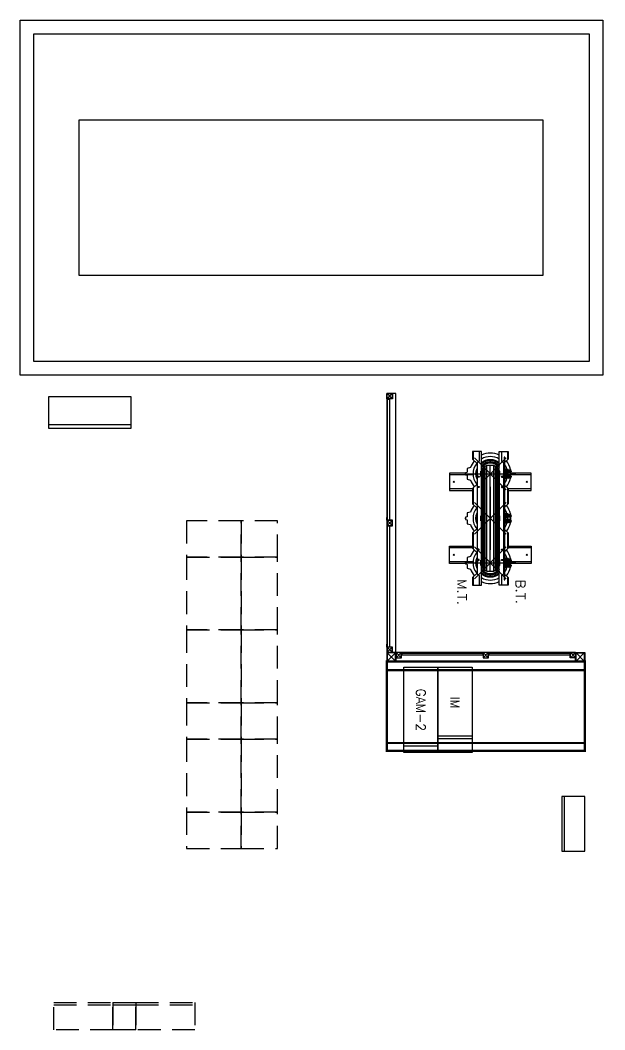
# Model space of a CAD drawing. Header units: millimetres. Extents: x 64 to 660, y 33 to 427.
# Drawn here: x 444.42 to 450.84, y 222 to 233.09 of the extents above; entities that cross this region are included whole.
import ezdxf
from ezdxf.enums import TextEntityAlignment as Align

# ---------------------------------------------------------------- set-up
doc = ezdxf.new("R2010")
doc.units = ezdxf.units.MM
for name, pattern in [('CENTERX2', [4, 2.5, -0.5, 0.5, -0.5]), ('DASHDOT', [1, 0.5, -0.25, 0, -0.25]), ('DASHEDX2', [1.5, 1, -0.5]), ('HIDDEN', [0.375, 0.25, -0.125])]:
    doc.linetypes.add(name, pattern=pattern)
for name, color, linetype in [('0-IE-MURETE CELDAS', 250, 'Continuous'), ('0-IE-TRAFO', 251, 'Continuous'), ('A-CARP', 7, 'Continuous'), ('A-CARP-01', 252, 'Continuous'), ('A-PROY-01', 251, 'HIDDEN')]:
    doc.layers.add(name, color=color, linetype=linetype)
doc.styles.add('ROMANS', font='ROMANS.shx')

# ---------------------------------------------------------------- blocks, each defined once
blk = doc.blocks.new('R-Trafo.Al.500kVA')
for p, q in [((0.017728, 0.898448), (0.017728, 0.643562)), ((0.174796, 0.898448), (0.174796, 0.643562)), ((0.819914, 0.898448), (0.819914, 0.643562)), ((0.976982, 0.898448), (0.976982, 0.643562)), ((0.017728, 0.254887), (0.017728, 0)), ((0.174796, 0.254887), (0.174796, 0)), ((0.819914, 0.254887), (0.819914, 0)), ((0.976982, 0.254887), (0.976982, 0))]:
    blk.add_line(p, q)
at = {"linetype": 'CENTERX2', "ltscale": 5}
for p, q in [((-0.020055, 0.59728), (-0.020055, 0.687133)), ((0.008022, 0.168459), (0.008022, 0.729989)), ((0.036098, 0.59728), (0.036098, 0.687133)), ((0.469279, 0.59728), (0.469279, 0.687133)), ((0.525432, 0.59728), (0.525432, 0.687133)), ((0.958612, 0.59728), (0.958612, 0.687133)), ((0.986689, 0.168459), (0.986689, 0.729989)), ((1.014765, 0.59728), (1.014765, 0.687133)), ((0.182846, 0.624048), (-0.166802, 0.2744)), ((-0.166802, 0.624048), (0.106097, 0.351149)), ((0.672179, 0.624048), (0.322531, 0.2744)), ((0.322531, 0.624048), (0.672179, 0.2744)), ((1.161512, 0.624048), (0.811865, 0.2744)), ((0.811865, 0.624048), (1.161512, 0.2744)), ((0.151776, 0.449224), (0.842934, 0.449224))]:
    blk.add_line(p, q, dxfattribs=at)
at = {"ltscale": 0.25}
for p, q in [((-0.236645, 0.637144), (-0.145998, 0.637144)), ((0.162042, 0.637144), (0.343336, 0.637144)), ((0.651375, 0.637144), (0.832669, 0.637144)), ((1.140708, 0.637144), (1.231355, 0.637144)), ((1.082951, 0.449224), (-0.08824, 0.449224)), ((1.074929, 0.504816), (-0.080219, 0.504816)), ((1.074929, 0.489333), (-0.080219, 0.489333)), ((-0.072197, 0.515886), (1.066907, 0.515886)), ((1.058885, 0.524469), (-0.064175, 0.524469)), ((-0.052142, 0.534416), (1.03482, 0.534416)), ((1.03482, 0.541716), (-0.040109, 0.541716)), ((1.074929, 0.409115), (-0.080219, 0.409115)), ((1.074929, 0.393633), (-0.080219, 0.393633)), ((-0.072197, 0.382562), (1.066907, 0.382562)), ((1.058885, 0.373979), (-0.064175, 0.373979)), ((-0.052142, 0.364032), (1.046852, 0.364032)), ((1.03482, 0.356732), (-0.040109, 0.356732)), ((-0.236645, 0.261304), (-0.145998, 0.261304)), ((0.162042, 0.261304), (0.343336, 0.261304)), ((0.651375, 0.261304), (0.832669, 0.261304)), ((1.140708, 0.261304), (1.231355, 0.261304))]:
    blk.add_line(p, q, dxfattribs=at)
for points in [[(0.192525, 0.643562), (0.192525, 0.898448), (0, 0.898448), (0, 0.666023)], [(0.802186, 0.643562), (0.802186, 0.898448), (0.99471, 0.898448), (0.99471, 0.666023)], [(1.113434, 0.60987), (1.147126, 0.643562), (1.231355, 0.643562), (1.231355, 0.547299), (-0.236645, 0.547299), (-0.236645, 0.643562), (-0.152415, 0.643562), (-0.118723, 0.60987)], [(0.134767, 0.60987), (0.168459, 0.643562), (0.336918, 0.643562), (0.37061, 0.60987)], [(0.624101, 0.60987), (0.657792, 0.643562), (0.826251, 0.643562), (0.859943, 0.60987)], [(0, 0.175233), (0, 0), (0.192525, 0), (0.192525, 0.254887)], [(0.99471, 0.175233), (0.99471, 0), (0.802186, 0), (0.802186, 0.254887)]]:
    blk.add_lwpolyline(points)
for points in [[(-0.040109, 0.671082, 0.117023), (-0.134657, 0.625803)], [(0.039536, 0.674045, 0.069746), (-0.023492, 0.674045)], [(0.039536, 0.674045, 0.069746), (-0.023492, 0.674045)], [(0.150701, 0.625803, 0.117023), (0.056153, 0.671082, 0.117023)], [(0.449224, 0.671082, 0.117023), (0.354676, 0.625803)], [(0.528869, 0.674045, 0.069746), (0.465841, 0.674045)], [(0.640034, 0.625803, 0.117023), (0.545486, 0.671082, 0.117023)], [(0.938557, 0.671082, 0.117023), (0.84401, 0.625803)], [(1.018203, 0.674045, 0.069746), (0.955174, 0.674045)], [(1.018203, 0.674045, 0.069746), (0.955174, 0.674045)], [(1.129367, 0.625803, 0.117023), (1.03482, 0.671082, 0.117023)], [(-0.236645, 0.559332, -0.414214), (-0.224612, 0.571365), (-0.140383, 0.571365, 0.414214), (-0.116317, 0.59543), (1.111027, 0.59543, 0.414214), (1.135093, 0.571365), (1.219322, 0.571365, -0.414214), (1.231355, 0.559332)], [(-0.196719, 0.547299, 0.227153), (-0.196719, 0.351149)], [(-0.115893, 0.351149, -0.347852), (-0.115893, 0.547299, -0.347852)], [(-0.114683, 0.351149, -0.350533), (-0.114683, 0.547299, -0.350533)], [(-0.112881, 0.351149, -0.354597), (-0.112881, 0.547299, -0.354597)], [(-0.111068, 0.351149, -0.358769), (-0.111068, 0.547299, -0.358769)], [(-0.109244, 0.351149, -0.363057), (-0.109244, 0.547299, -0.363057)], [(-0.107407, 0.351149, -0.367464), (-0.107407, 0.547299, -0.367464)], [(-0.105559, 0.351149, -0.371997), (-0.105559, 0.547299, -0.371997)], [(-0.103698, 0.351149, -0.376661), (-0.103698, 0.547299, -0.376661)], [(-0.079971, 0.547299), (-0.080736, 0.546602, 0.44395), (-0.079965, 0.351149)], [(-0.077887, 0.547299), (-0.07979, 0.545565, 0.447572), (-0.077849, 0.351149)], [(-0.075803, 0.547299), (-0.078844, 0.544527, 0.451336), (-0.075702, 0.351149)], [(-0.073719, 0.547299), (-0.077899, 0.54349, 0.455251), (-0.073523, 0.351149)], [(-0.071635, 0.547299), (-0.076953, 0.542452, 0.45933), (-0.07131, 0.351149)], [(-0.069551, 0.547299), (-0.076007, 0.541415, 0.463586), (-0.069058, 0.351149)], [(-0.067467, 0.547299), (-0.075062, 0.540377, 0.468034), (-0.066765, 0.351149)], [(-0.064426, 0.351149, -0.504553), (-0.064426, 0.547299, -0.504553)], [(-0.061692, 0.351149, -0.516072), (-0.061692, 0.547299, -0.516072)], [(0.077736, 0.547299, -0.001033), (0.07814, 0.54701)], [(0.08047, 0.547299, -0.000994), (0.080859, 0.54701)], [(0.131937, 0.547299, -0.000582), (0.132165, 0.54701)], [(0.2129, 0.54701, 0.000353), (0.212762, 0.547299, 0.000353)], [(0.292615, 0.547299, 0.000353), (0.292477, 0.54701)], [(0.373212, 0.54701, -0.000582), (0.37344, 0.547299, -0.000582)], [(0.37442, 0.54701, -0.000588), (0.37465, 0.547299, -0.000588)], [(0.376219, 0.54701, -0.000597), (0.376452, 0.547299, -0.000597)], [(0.378028, 0.54701, -0.000606), (0.378266, 0.547299, -0.000606)], [(0.379849, 0.54701, -0.000615), (0.38009, 0.547299, -0.000615)], [(0.381681, 0.54701, -0.000625), (0.381926, 0.547299, -0.000625)], [(0.383526, 0.54701, -0.000635), (0.383774, 0.547299, -0.000635)], [(0.385383, 0.54701, -0.000646), (0.385636, 0.547299, -0.000646)], [(0.427237, 0.54701, -0.001033), (0.427641, 0.547299, -0.001033)], [(0.567069, 0.547299, -0.001033), (0.567474, 0.54701)], [(0.569803, 0.547299, -0.000994), (0.570193, 0.54701)], [(0.583554, 0.54701, 0.000839), (0.583226, 0.547299, 0.000839)], [(0.585663, 0.54701, 0.000819), (0.585342, 0.547299, 0.000819)], [(0.609075, 0.547299, -0.000646), (0.609328, 0.54701)], [(0.610936, 0.547299, -0.000635), (0.611185, 0.54701)], [(0.612784, 0.547299, -0.000625), (0.613029, 0.54701)], [(0.614621, 0.547299, -0.000615), (0.614861, 0.54701)], [(0.616445, 0.547299, -0.000606), (0.616682, 0.54701)], [(0.618258, 0.547299, -0.000597), (0.618492, 0.54701)], [(0.62006, 0.547299, -0.000588), (0.620291, 0.54701)], [(0.62127, 0.547299, -0.000582), (0.621498, 0.54701)], [(0.702234, 0.54701, 0.000353), (0.702096, 0.547299, 0.000353)], [(0.781948, 0.547299, 0.000353), (0.78181, 0.54701)], [(0.862546, 0.54701, -0.000582), (0.862774, 0.547299, -0.000582)], [(0.863753, 0.54701, -0.000588), (0.863983, 0.547299, -0.000588)], [(0.865552, 0.54701, -0.000597), (0.865786, 0.547299, -0.000597)], [(0.867362, 0.54701, -0.000606), (0.867599, 0.547299, -0.000606)], [(0.869182, 0.54701, -0.000615), (0.869423, 0.547299, -0.000615)], [(0.871014, 0.54701, -0.000625), (0.871259, 0.547299, -0.000625)], [(0.872859, 0.54701, -0.000635), (0.873108, 0.547299, -0.000635)], [(0.874716, 0.54701, -0.000646), (0.874969, 0.547299, -0.000646)], [(0.913851, 0.54701, -0.000994), (0.91424, 0.547299, -0.000994)], [(0.91657, 0.54701, -0.001033), (0.916975, 0.547299, -0.001033)], [(1.056403, 0.547299, -0.516072), (1.056403, 0.351149)], [(1.059137, 0.547299, -0.504553), (1.059137, 0.351149)], [(1.061475, 0.351149, 0.476369), (1.067256, 0.542608), (1.062121, 0.547299)], [(1.063768, 0.351149, 0.471844), (1.068188, 0.543658), (1.064202, 0.547299)], [(1.06602, 0.351149, 0.467513), (1.069121, 0.544708), (1.066284, 0.547299)], [(1.068234, 0.351149, 0.463362), (1.070053, 0.545758), (1.068365, 0.547299)], [(1.070412, 0.351149, 0.459376), (1.070985, 0.546807), (1.070447, 0.547299)], [(1.072559, 0.351149, 0.453578), (1.072559, 0.547299, 0.453578)], [(1.074675, 0.351149, 0.446312), (1.074675, 0.547299, 0.446312)], [(1.098408, 0.547299, -0.376661), (1.098408, 0.351149)], [(1.100269, 0.547299, -0.371997), (1.100269, 0.351149)], [(1.102118, 0.547299, -0.367464), (1.102118, 0.351149)], [(1.103954, 0.547299, -0.363057), (1.103954, 0.351149)], [(1.105778, 0.547299, -0.358769), (1.105778, 0.351149)], [(1.107591, 0.547299, -0.354597), (1.107591, 0.351149)], [(1.109394, 0.547299, -0.350533), (1.109394, 0.351149)], [(1.110603, 0.547299, -0.347852), (1.110603, 0.351149)], [(1.191429, 0.351149, 0.227153), (1.191429, 0.547299)], [(-0.236645, 0.339116, 0.414214), (-0.224612, 0.327083), (-0.140383, 0.327083, -0.414214), (-0.116317, 0.303018), (1.111027, 0.303018, -0.414214), (1.135093, 0.327083), (1.219322, 0.327083, 0.414214), (1.231355, 0.339116)], [(0.07814, 0.351438, -0.001033), (0.077736, 0.351149, -0.001033)], [(0.080859, 0.351438, -0.000994), (0.08047, 0.351149, -0.000994)], [(0.082808, 0.351149, 0.000963), (0.083186, 0.351438)], [(0.123696, 0.351438, -0.000625), (0.123451, 0.351149, -0.000625)], [(0.125528, 0.351438, -0.000615), (0.125287, 0.351149, -0.000615)], [(0.127349, 0.351438, -0.000606), (0.127112, 0.351149, -0.000606)], [(0.129158, 0.351438, -0.000597), (0.128925, 0.351149, -0.000597)], [(0.130957, 0.351438, -0.000588), (0.130727, 0.351149, -0.000588)], [(0.132165, 0.351438, -0.000582), (0.131937, 0.351149, -0.000582)], [(0.212762, 0.351149, 0.000353), (0.2129, 0.351438)], [(0.292477, 0.351438, 0.000353), (0.292615, 0.351149, 0.000353)], [(0.609328, 0.351438, -0.000646), (0.609075, 0.351149, -0.000646)], [(0.611185, 0.351438, -0.000635), (0.610936, 0.351149, -0.000635)], [(0.613029, 0.351438, -0.000625), (0.612784, 0.351149, -0.000625)], [(0.614861, 0.351438, -0.000615), (0.614621, 0.351149, -0.000615)], [(0.616682, 0.351438, -0.000606), (0.616445, 0.351149, -0.000606)], [(0.618492, 0.351438, -0.000597), (0.618258, 0.351149, -0.000597)], [(0.620291, 0.351438, -0.000588), (0.62006, 0.351149, -0.000588)], [(0.621498, 0.351438, -0.000582), (0.62127, 0.351149, -0.000582)], [(0.702096, 0.351149, 0.000353), (0.702234, 0.351438)], [(0.78181, 0.351438, 0.000353), (0.781948, 0.351149, 0.000353)], [(0.862774, 0.351149, -0.000582), (0.862546, 0.351438)], [(0.863983, 0.351149, -0.000588), (0.863753, 0.351438)], [(0.865786, 0.351149, -0.000597), (0.865552, 0.351438)], [(0.867599, 0.351149, -0.000606), (0.867362, 0.351438)], [(0.869423, 0.351149, -0.000615), (0.869182, 0.351438)], [(0.871259, 0.351149, -0.000625), (0.871014, 0.351438)], [(0.873108, 0.351149, -0.000635), (0.872859, 0.351438)], [(0.874969, 0.351149, -0.000646), (0.874716, 0.351438)], [(0.898381, 0.351438, 0.000819), (0.898702, 0.351149, 0.000819)], [(0.900489, 0.351438, 0.000839), (0.900818, 0.351149, 0.000839)], [(0.902627, 0.351438, 0.000861), (0.902965, 0.351149, 0.000861)], [(0.904797, 0.351438, 0.000883), (0.905143, 0.351149, 0.000883)], [(0.907001, 0.351438, 0.000908), (0.907357, 0.351149, 0.000908)], [(0.909243, 0.351438, 0.000934), (0.909609, 0.351149, 0.000934)], [(0.911525, 0.351438, 0.000963), (0.911902, 0.351149, 0.000963)], [(0.91424, 0.351149, -0.000994), (0.913851, 0.351438)], [(0.916975, 0.351149, -0.001033), (0.91657, 0.351438)], [(-0.134657, 0.272645, 0.09329), (-0.060698, 0.232856), (-0.050933, 0.196415, 0.339454), (-0.047059, 0.193442), (-0.009426, 0.193442, -0.339454), (-0.007489, 0.191956), (-0.003406, 0.176719, 0.339454), (-0.001469, 0.175233), (0.017513, 0.175233, 0.339454), (0.01945, 0.176719), (0.023533, 0.191956, -0.339454), (0.02547, 0.193442), (0.063103, 0.193442, 0.339454), (0.066977, 0.196415), (0.076741, 0.232856, 0.09329), (0.150701, 0.272645, 0.09329)], [(0.068, 0.303018, -0.197142), (-0.051956, 0.303018)], [(0.065459, 0.303018, -0.189379), (-0.049415, 0.303018)], [(0.0615, 0.303018, -0.177147), (-0.045456, 0.303018)], [(0.057264, 0.303018, -0.163877), (-0.04122, 0.303018)], [(0.052672, 0.303018, -0.149291), (-0.036628, 0.303018)], [(0.047599, 0.303018, -0.132955), (-0.031556, 0.303018)], [(0.041831, 0.303018, -0.114116), (-0.025787, 0.303018)], [(0.034924, 0.303018, -0.091234), (-0.01888, 0.303018)], [(0.354676, 0.272645, 0.09329), (0.428636, 0.232856), (0.4384, 0.196415, 0.339454), (0.442274, 0.193442), (0.479907, 0.193442, -0.339454), (0.481844, 0.191956), (0.485927, 0.176719, 0.339454), (0.487864, 0.175233), (0.506846, 0.175233, 0.339454), (0.508784, 0.176719), (0.512866, 0.191956, -0.339454), (0.514803, 0.193442), (0.552436, 0.193442, 0.339454), (0.55631, 0.196415), (0.566075, 0.232856, 0.09329), (0.640034, 0.272645)], [(0.557333, 0.303018, -0.197142), (0.437377, 0.303018)], [(0.554792, 0.303018, -0.189379), (0.439918, 0.303018)], [(0.550833, 0.303018, -0.177147), (0.443877, 0.303018)], [(0.546597, 0.303018, -0.163877), (0.448113, 0.303018)], [(0.542005, 0.303018, -0.149291), (0.452705, 0.303018)], [(0.536933, 0.303018, -0.132955), (0.457778, 0.303018)], [(0.531165, 0.303018, -0.114116), (0.463546, 0.303018)], [(0.524257, 0.303018, -0.091234), (0.470453, 0.303018)], [(0.84401, 0.272645, 0.09329), (0.917969, 0.232856), (0.927733, 0.196415, 0.339454), (0.931608, 0.193442), (0.969241, 0.193442, -0.339454), (0.971178, 0.191956), (0.97526, 0.176719, 0.339454), (0.977197, 0.175233), (0.99618, 0.175233, 0.339454), (0.998117, 0.176719), (1.002199, 0.191956, -0.339454), (1.004137, 0.193442), (1.041769, 0.193442, 0.339454), (1.045644, 0.196415), (1.055408, 0.232856, 0.09329), (1.129367, 0.272645)], [(1.046667, 0.303018, -0.197142), (0.92671, 0.303018)], [(1.044125, 0.303018, -0.189379), (0.929252, 0.303018)], [(1.040167, 0.303018, -0.177147), (0.93321, 0.303018)], [(1.035931, 0.303018, -0.163877), (0.937446, 0.303018)], [(1.031338, 0.303018, -0.149291), (0.942039, 0.303018)], [(1.026266, 0.303018, -0.132955), (0.947111, 0.303018)], [(1.020498, 0.303018, -0.114116), (0.952879, 0.303018)], [(1.01359, 0.303018, -0.091234), (0.959787, 0.303018)]]:
    blk.add_lwpolyline(points, format="xyb", dxfattribs=at)
for points in [[(-0.040109, 0.666023), (0.056153, 0.666023), (0.056153, 0.674045), (-0.040109, 0.674045)], [(0.449224, 0.666023), (0.545486, 0.666023), (0.545486, 0.674045), (0.449224, 0.674045)], [(0.938557, 0.666023), (1.03482, 0.666023), (1.03482, 0.674045), (0.938557, 0.674045)], [(-0.176481, 0.601848), (1.171191, 0.601848), (1.171191, 0.60987), (-0.176481, 0.60987)], [(0, 0.637946), (0, 0.645968), (-0.040109, 0.645968), (-0.040109, 0.637946)], [(-0.040109, 0.60987), (0.056153, 0.60987), (0.056153, 0.617892), (-0.040109, 0.617892)], [(-0.010027, 0.637946), (-0.010027, 0.645968), (-0.030082, 0.645968), (-0.030082, 0.637946)], [(0.016044, 0.637946), (0.016044, 0.645968), (0.056153, 0.645968), (0.056153, 0.637946)], [(0.026071, 0.637946), (0.026071, 0.645968), (0.046126, 0.645968), (0.046126, 0.637946)], [(0.489333, 0.637946), (0.489333, 0.645968), (0.449224, 0.645968), (0.449224, 0.637946)], [(0.449224, 0.60987), (0.545486, 0.60987), (0.545486, 0.617892), (0.449224, 0.617892)], [(0.479306, 0.637946), (0.479306, 0.645968), (0.459251, 0.645968), (0.459251, 0.637946)], [(0.505377, 0.637946), (0.505377, 0.645968), (0.545486, 0.645968), (0.545486, 0.637946)], [(0.515404, 0.637946), (0.515404, 0.645968), (0.535459, 0.645968), (0.535459, 0.637946)], [(0.978667, 0.637946), (0.978667, 0.645968), (0.938557, 0.645968), (0.938557, 0.637946)], [(0.938557, 0.60987), (1.03482, 0.60987), (1.03482, 0.617892), (0.938557, 0.617892)], [(0.968639, 0.637946), (0.968639, 0.645968), (0.948585, 0.645968), (0.948585, 0.637946)], [(0.99471, 0.637946), (0.99471, 0.645968), (1.03482, 0.645968), (1.03482, 0.637946)], [(1.004738, 0.637946), (1.004738, 0.645968), (1.024792, 0.645968), (1.024792, 0.637946)], [(0.040109, 0.54701), (0.040109, 0.547299), (-0.024066, 0.547299), (-0.024066, 0.54701)], [(-0.020055, 0.547299), (0.036098, 0.547299), (0.036098, 0.553717), (-0.020055, 0.553717)], [(0.529443, 0.54701), (0.529443, 0.547299), (0.465268, 0.547299), (0.465268, 0.54701)], [(0.469279, 0.547299), (0.525432, 0.547299), (0.525432, 0.553717), (0.469279, 0.553717)], [(1.018776, 0.54701), (1.018776, 0.547299), (0.954601, 0.547299), (0.954601, 0.54701)], [(0.958612, 0.547299), (1.014765, 0.547299), (1.014765, 0.553717), (0.958612, 0.553717)], [(0.040109, 0.351149), (0.040109, 0.351438), (-0.024066, 0.351438), (-0.024066, 0.351149)], [(-0.020055, 0.351149), (0.036098, 0.351149), (0.036098, 0.344731), (-0.020055, 0.344731)], [(0.529443, 0.351149), (0.529443, 0.351438), (0.465268, 0.351438), (0.465268, 0.351149)], [(0.469279, 0.351149), (0.525432, 0.351149), (0.525432, 0.344731), (0.469279, 0.344731)], [(1.018776, 0.351149), (1.018776, 0.351438), (0.954601, 0.351438), (0.954601, 0.351149)], [(0.958612, 0.351149), (1.014765, 0.351149), (1.014765, 0.344731), (0.958612, 0.344731)]]:
    blk.add_lwpolyline(points, close=True)
for points in [[(-0.038906, 0.645968), (-0.034093, 0.666023), (-0.006016, 0.666023), (-0.001203, 0.645968)], [(0.05495, 0.645968), (0.050137, 0.666023), (0.02206, 0.666023), (0.017247, 0.645968)], [(0.450427, 0.645968), (0.45524, 0.666023), (0.483317, 0.666023), (0.48813, 0.645968)], [(0.544283, 0.645968), (0.53947, 0.666023), (0.511393, 0.666023), (0.50658, 0.645968)], [(0.939761, 0.645968), (0.944574, 0.666023), (0.97265, 0.666023), (0.977463, 0.645968)], [(1.033616, 0.645968), (1.028803, 0.666023), (1.000727, 0.666023), (0.995914, 0.645968)], [(-0.038906, 0.637946), (-0.034093, 0.617892), (-0.006016, 0.617892), (-0.001203, 0.637946)], [(0.05495, 0.637946), (0.050137, 0.617892), (0.02206, 0.617892), (0.017247, 0.637946)], [(0.450427, 0.637946), (0.45524, 0.617892), (0.483317, 0.617892), (0.48813, 0.637946)], [(0.544283, 0.637946), (0.53947, 0.617892), (0.511393, 0.617892), (0.50658, 0.637946)], [(0.939761, 0.637946), (0.944574, 0.617892), (0.97265, 0.617892), (0.977463, 0.637946)], [(1.033616, 0.637946), (1.028803, 0.617892), (1.000727, 0.617892), (0.995914, 0.637946)], [(0.08377, 0.54701), (0.083454, 0.547299)], [(0.085852, 0.54701), (0.085536, 0.547299)], [(0.087933, 0.54701), (0.087617, 0.547299)], [(0.090015, 0.54701), (0.089699, 0.547299)], [(0.409362, 0.547299), (0.409045, 0.54701)], [(0.411446, 0.547299), (0.411129, 0.54701)], [(0.41353, 0.547299), (0.413213, 0.54701)], [(0.415614, 0.547299), (0.415297, 0.54701)], [(0.417698, 0.547299), (0.417381, 0.54701)], [(0.419782, 0.547299), (0.419465, 0.54701)], [(0.421866, 0.547299), (0.421549, 0.54701)], [(0.573104, 0.54701), (0.572788, 0.547299)], [(0.575185, 0.54701), (0.574869, 0.547299)], [(0.577267, 0.54701), (0.576951, 0.547299)], [(0.579348, 0.54701), (0.579032, 0.547299)], [(0.58143, 0.54701), (0.581113, 0.547299)], [(0.898696, 0.547299), (0.898379, 0.54701)], [(0.90078, 0.547299), (0.900463, 0.54701)], [(0.902864, 0.547299), (0.902547, 0.54701)], [(0.904947, 0.547299), (0.904631, 0.54701)], [(0.907031, 0.547299), (0.906715, 0.54701)], [(0.909115, 0.547299), (0.908799, 0.54701)], [(0.911199, 0.547299), (0.910882, 0.54701)]]:
    blk.add_lwpolyline(points, dxfattribs=at)
at = {"linetype": 'DASHEDX2', "ltscale": 5}
for points in [[(-0.015242, 0.666023), (-0.015242, 0.649979), (-0.024868, 0.649979), (-0.024868, 0.666023)], [(0.031285, 0.666023), (0.031285, 0.649979), (0.040911, 0.649979), (0.040911, 0.666023)], [(0.474092, 0.666023), (0.474092, 0.649979), (0.464466, 0.649979), (0.464466, 0.666023)], [(0.520619, 0.666023), (0.520619, 0.649979), (0.530245, 0.649979), (0.530245, 0.666023)], [(0.963425, 0.666023), (0.963425, 0.649979), (0.953799, 0.649979), (0.953799, 0.666023)], [(1.009952, 0.666023), (1.009952, 0.649979), (1.019578, 0.649979), (1.019578, 0.666023)], [(-0.015242, 0.617892), (-0.015242, 0.633935), (-0.024868, 0.633935), (-0.024868, 0.617892)], [(0.031285, 0.617892), (0.031285, 0.633935), (0.040911, 0.633935), (0.040911, 0.617892)], [(0.474092, 0.617892), (0.474092, 0.633935), (0.464466, 0.633935), (0.464466, 0.617892)], [(0.520619, 0.617892), (0.520619, 0.633935), (0.530245, 0.633935), (0.530245, 0.617892)], [(0.963425, 0.617892), (0.963425, 0.633935), (0.953799, 0.633935), (0.953799, 0.617892)], [(1.009952, 0.617892), (1.009952, 0.633935), (1.019578, 0.633935), (1.019578, 0.617892)]]:
    blk.add_lwpolyline(points, close=True, dxfattribs=at)
for points in [[(-0.110702, 0.601848), (-0.107808, 0.598955, 0.198912), (-0.0993, 0.59543), (0.115344, 0.59543, 0.198912), (0.123852, 0.598955), (0.126745, 0.601848)], [(0.378632, 0.601848), (0.381525, 0.598955, 0.198912), (0.390033, 0.59543), (0.604677, 0.59543, 0.198912), (0.613186, 0.598955), (0.616079, 0.601848)], [(0.867965, 0.601848), (0.870858, 0.598955, 0.198912), (0.879367, 0.59543), (1.09401, 0.59543, 0.198912), (1.102519, 0.598955), (1.105412, 0.601848)], [(-0.087784, 0.547299), (-0.086848, 0.546362, 0.414214), (-0.084011, 0.546362), (-0.083586, 0.546788, -0.414214), (-0.082168, 0.546788), (-0.082168, 0.546788, -0.414214), (-0.082168, 0.54537), (-0.088124, 0.539414, -0.414214), (-0.089542, 0.539414), (-0.089542, 0.539414, -0.414214), (-0.089542, 0.540832), (-0.089116, 0.541257, 0.414214), (-0.089116, 0.544093), (-0.092322, 0.547299)], [(1.087033, 0.547299), (1.083827, 0.544093, 0.414214), (1.083827, 0.541257), (1.084252, 0.540832, -0.414214), (1.084252, 0.539414), (1.084252, 0.539414, -0.414214), (1.082834, 0.539414), (1.076878, 0.54537, -0.414214), (1.076878, 0.546788), (1.076878, 0.546788, -0.414214), (1.078296, 0.546788), (1.078722, 0.546362, 0.414214), (1.081558, 0.546362), (1.082495, 0.547299)], [(-0.092322, 0.351149), (-0.089116, 0.354355, 0.414214), (-0.089116, 0.357191), (-0.089542, 0.357616, -0.414214), (-0.089542, 0.359034), (-0.089542, 0.359034, -0.414214), (-0.088124, 0.359034), (-0.082168, 0.353078, -0.414214), (-0.082168, 0.35166), (-0.082168, 0.35166, -0.414214), (-0.083586, 0.35166), (-0.084011, 0.352086, 0.414214), (-0.086848, 0.352086), (-0.087784, 0.351149)], [(1.082495, 0.351149), (1.081558, 0.352086, 0.414214), (1.078722, 0.352086), (1.078296, 0.35166, -0.414214), (1.076878, 0.35166), (1.076878, 0.35166, -0.414214), (1.076878, 0.353078), (1.082834, 0.359034, -0.414214), (1.084252, 0.359034), (1.084252, 0.359034, -0.414214), (1.084252, 0.357616), (1.083827, 0.357191, 0.414214), (1.083827, 0.354355), (1.087033, 0.351149)], [(0.010439, 0.303018, 0.16056), (0.011632, 0.302625), (0.012233, 0.302625, -0.414214), (0.013236, 0.301622), (0.013236, 0.301622, -0.414214), (0.012233, 0.300619), (0.00381, 0.300619, -0.414214), (0.002808, 0.301622), (0.002808, 0.301622, -0.414214), (0.00381, 0.302625), (0.004412, 0.302625, 0.16056), (0.005605, 0.303018, 0.16056)]]:
    blk.add_lwpolyline(points, format="xyb")
for points in [[(0.040109, 0.571365), (0.040109, 0.571365, 0.414214), (0.045725, 0.57698), (0.045725, 0.581793, 0.414214), (0.040109, 0.587409), (0.040109, 0.587409, 0.414214), (0.034494, 0.581793), (0.034494, 0.57698, 0.414214)], [(0.152415, 0.571365), (0.152415, 0.571365, 0.414214), (0.158031, 0.57698), (0.158031, 0.581793, 0.414214), (0.152415, 0.587409), (0.152415, 0.587409, 0.414214), (0.1468, 0.581793), (0.1468, 0.57698, 0.414214)], [(0.405322, 0.546362), (0.405747, 0.546788, -0.414214), (0.407165, 0.546788), (0.407165, 0.546788, -0.414214), (0.407165, 0.54537), (0.40121, 0.539414, -0.414214), (0.399791, 0.539414), (0.399791, 0.539414, -0.414214), (0.399791, 0.540832), (0.400217, 0.541257, 0.414214), (0.400217, 0.544093), (0.393977, 0.550333, 0.414214), (0.391141, 0.550333), (0.390716, 0.549908, -0.414214), (0.389298, 0.549908), (0.389298, 0.549908, -0.414214), (0.389298, 0.551326), (0.395254, 0.557282, -0.414214), (0.396672, 0.557282), (0.396672, 0.557282, -0.414214), (0.396672, 0.555863), (0.396246, 0.555438, 0.414214), (0.396246, 0.552602), (0.402486, 0.546362, 0.414214)], [(0.594494, 0.541257), (0.594919, 0.540832, -0.414214), (0.594919, 0.539414), (0.594919, 0.539414, -0.414214), (0.593501, 0.539414), (0.587545, 0.54537, -0.414214), (0.587545, 0.546788), (0.587545, 0.546788, -0.414214), (0.588963, 0.546788), (0.589388, 0.546362, 0.414214), (0.592225, 0.546362), (0.598464, 0.552602, 0.414214), (0.598464, 0.555438), (0.598039, 0.555863, -0.414214), (0.598039, 0.557282), (0.598039, 0.557282, -0.414214), (0.599457, 0.557282), (0.605413, 0.551326, -0.414214), (0.605413, 0.549908), (0.605413, 0.549908, -0.414214), (0.603995, 0.549908), (0.603569, 0.550333, 0.414214), (0.600733, 0.550333), (0.594494, 0.544093, 0.414214)], [(0.842295, 0.571365), (0.842295, 0.571365, -0.414214), (0.83668, 0.57698), (0.83668, 0.581793, -0.414214), (0.842295, 0.587409), (0.842295, 0.587409, -0.414214), (0.84791, 0.581793), (0.84791, 0.57698, -0.414214)], [(0.954601, 0.571365), (0.954601, 0.571365, -0.414214), (0.948986, 0.57698), (0.948986, 0.581793, -0.414214), (0.954601, 0.587409), (0.954601, 0.587409, -0.414214), (0.960216, 0.581793), (0.960216, 0.57698, -0.414214)], [(-0.125743, 0.452834), (-0.125743, 0.453436, -0.414214), (-0.12474, 0.454438), (-0.12474, 0.454438, -0.414214), (-0.123737, 0.453436), (-0.123737, 0.445013, -0.414214), (-0.12474, 0.44401), (-0.12474, 0.44401, -0.414214), (-0.125743, 0.445013), (-0.125743, 0.445614, 0.414214), (-0.127748, 0.44762), (-0.136572, 0.44762, 0.414214), (-0.138578, 0.445614), (-0.138578, 0.445013, -0.414214), (-0.13958, 0.44401), (-0.13958, 0.44401, -0.414214), (-0.140583, 0.445013), (-0.140583, 0.453436, -0.414214), (-0.13958, 0.454438), (-0.13958, 0.454438, -0.414214), (-0.138578, 0.453436), (-0.138578, 0.452834, 0.414214), (-0.136572, 0.450828), (-0.127748, 0.450828, 0.414214)], [(-0.114179, 0.503749), (-0.113949, 0.504304, -0.414214), (-0.112639, 0.504847), (-0.112639, 0.504847, -0.414214), (-0.112096, 0.503537), (-0.115319, 0.495755, -0.414214), (-0.116629, 0.495212), (-0.116629, 0.495212, -0.414214), (-0.117172, 0.496523), (-0.116942, 0.497078, 0.414214), (-0.118027, 0.499699), (-0.12618, 0.503076, 0.414214), (-0.1288, 0.50199), (-0.12903, 0.501434, -0.414214), (-0.13034, 0.500892), (-0.13034, 0.500892, -0.414214), (-0.130883, 0.502202), (-0.12766, 0.509984, -0.414214), (-0.126349, 0.510526), (-0.126349, 0.510526, -0.414214), (-0.125807, 0.509216), (-0.126037, 0.50866, 0.414214), (-0.124952, 0.50604), (-0.116799, 0.502663, 0.414214)], [(1.111652, 0.497078), (1.111882, 0.496523, -0.414214), (1.11134, 0.495212), (1.11134, 0.495212, -0.414214), (1.11003, 0.495755), (1.106806, 0.503537, -0.414214), (1.107349, 0.504847), (1.107349, 0.504847, -0.414214), (1.108659, 0.504304), (1.108889, 0.503749, 0.414214), (1.11151, 0.502663), (1.119662, 0.50604, 0.414214), (1.120747, 0.50866), (1.120517, 0.509216, -0.414214), (1.12106, 0.510526), (1.12106, 0.510526, -0.414214), (1.12237, 0.509984), (1.125593, 0.502202, -0.414214), (1.125051, 0.500892), (1.125051, 0.500892, -0.414214), (1.12374, 0.501434), (1.12351, 0.50199, 0.414214), (1.12089, 0.503076), (1.112738, 0.499699, 0.414214)], [(1.120453, 0.445614), (1.120453, 0.445013, -0.414214), (1.11945, 0.44401), (1.11945, 0.44401, -0.414214), (1.118448, 0.445013), (1.118448, 0.453436, -0.414214), (1.11945, 0.454438), (1.11945, 0.454438, -0.414214), (1.120453, 0.453436), (1.120453, 0.452834, 0.414214), (1.122458, 0.450828), (1.131283, 0.450828, 0.414214), (1.133288, 0.452834), (1.133288, 0.453436, -0.414214), (1.134291, 0.454438), (1.134291, 0.454438, -0.414214), (1.135293, 0.453436), (1.135293, 0.445013, -0.414214), (1.134291, 0.44401), (1.134291, 0.44401, -0.414214), (1.133288, 0.445013), (1.133288, 0.445614, 0.414214), (1.131283, 0.44762), (1.122458, 0.44762, 0.414214)], [(0.657792, 0.254887), (0.826251, 0.254887), (0.870858, 0.299493, -0.198912), (0.879367, 0.303018), (1.09401, 0.303018, -0.198912), (1.102519, 0.299493), (1.147126, 0.254887), (1.231355, 0.254887), (1.231355, 0.351149), (-0.236645, 0.351149), (-0.236645, 0.254887), (-0.152415, 0.254887), (-0.107808, 0.299493, -0.198912), (-0.0993, 0.303018), (0.115344, 0.303018, -0.198912), (0.123852, 0.299493), (0.168459, 0.254887), (0.336918, 0.254887), (0.381525, 0.299493, -0.198912), (0.390033, 0.303018), (0.604677, 0.303018, -0.198912), (0.613186, 0.299493)], [(-0.116942, 0.40137), (-0.117172, 0.401925, -0.414214), (-0.116629, 0.403236), (-0.116629, 0.403236, -0.414214), (-0.115319, 0.402693), (-0.112096, 0.394911, -0.414214), (-0.112639, 0.393601), (-0.112639, 0.393601, -0.414214), (-0.113949, 0.394144), (-0.114179, 0.3947, 0.414214), (-0.116799, 0.395785), (-0.124952, 0.392408, 0.414214), (-0.126037, 0.389788), (-0.125807, 0.389232, -0.414214), (-0.126349, 0.387922), (-0.126349, 0.387922, -0.414214), (-0.12766, 0.388465), (-0.130883, 0.396246, -0.414214), (-0.13034, 0.397556), (-0.13034, 0.397556, -0.414214), (-0.12903, 0.397014), (-0.1288, 0.396458, 0.414214), (-0.12618, 0.395373), (-0.118027, 0.398749, 0.414214)], [(1.108889, 0.3947), (1.108659, 0.394144, -0.414214), (1.107349, 0.393601), (1.107349, 0.393601, -0.414214), (1.106806, 0.394911), (1.11003, 0.402693, -0.414214), (1.11134, 0.403236), (1.11134, 0.403236, -0.414214), (1.111882, 0.401925), (1.111652, 0.40137, 0.414214), (1.112738, 0.398749), (1.12089, 0.395373, 0.414214), (1.12351, 0.396458), (1.12374, 0.397014, -0.414214), (1.125051, 0.397556), (1.125051, 0.397556, -0.414214), (1.125593, 0.396246), (1.12237, 0.388465, -0.414214), (1.12106, 0.387922), (1.12106, 0.387922, -0.414214), (1.120517, 0.389232), (1.120747, 0.389788, 0.414214), (1.119662, 0.392408), (1.11151, 0.395785, 0.414214)], [(0.040109, 0.327083), (0.040109, 0.327083, -0.414214), (0.045725, 0.321468), (0.045725, 0.316655, -0.414214), (0.040109, 0.31104), (0.040109, 0.31104, -0.414214), (0.034494, 0.316655), (0.034494, 0.321468, -0.414214)], [(0.152415, 0.327083), (0.152415, 0.327083, -0.414214), (0.158031, 0.321468), (0.158031, 0.316655, -0.414214), (0.152415, 0.31104), (0.152415, 0.31104, -0.414214), (0.1468, 0.316655), (0.1468, 0.321468, -0.414214)], [(0.842295, 0.327083), (0.842295, 0.327083, 0.414214), (0.83668, 0.321468), (0.83668, 0.316655, 0.414214), (0.842295, 0.31104), (0.842295, 0.31104, 0.414214), (0.84791, 0.316655), (0.84791, 0.321468, 0.414214)], [(0.954601, 0.327083), (0.954601, 0.327083, 0.414214), (0.948986, 0.321468), (0.948986, 0.316655, 0.414214), (0.954601, 0.31104), (0.954601, 0.31104, 0.414214), (0.960216, 0.316655), (0.960216, 0.321468, 0.414214)]]:
    blk.add_lwpolyline(points, format="xyb", close=True)
at = {"ltscale": 0.25}
for points in [[(1.022787, 0.54701), (1.022787, 0.541716), (1.03482, 0.541716), (1.03482, 0.534416), (1.046852, 0.534416), (1.046852, 0.524469), (1.058885, 0.524469), (1.058885, 0.515886), (1.066907, 0.515886), (1.066907, 0.504816), (1.074929, 0.504816), (1.074929, 0.489333), (1.082951, 0.489333), (1.082951, 0.409115), (1.074929, 0.409115), (1.074929, 0.393633), (1.066907, 0.393633), (1.066907, 0.382562), (1.058885, 0.382562), (1.058885, 0.373979), (1.046852, 0.373979), (1.046852, 0.364032), (1.03482, 0.364032), (1.03482, 0.356732), (1.022787, 0.356732), (1.022787, 0.351438), (-0.028077, 0.351438), (-0.028077, 0.356732), (-0.040109, 0.356732), (-0.040109, 0.364032), (-0.052142, 0.364032), (-0.052142, 0.373979), (-0.064175, 0.373979), (-0.064175, 0.382562), (-0.072197, 0.382562), (-0.072197, 0.393633), (-0.080219, 0.393633), (-0.080219, 0.409115), (-0.08824, 0.409115), (-0.08824, 0.489333), (-0.080219, 0.489333), (-0.080219, 0.504816), (-0.072197, 0.504816), (-0.072197, 0.515886), (-0.064175, 0.515886), (-0.064175, 0.524469), (-0.052142, 0.524469), (-0.052142, 0.534416), (-0.040109, 0.534416), (-0.040109, 0.541716), (-0.028077, 0.541716), (-0.028077, 0.54701)], [(0.014038, 0.175233), (0.002005, 0.175233), (0.002005, 0.173629), (0.014038, 0.173629)], [(0.503372, 0.175233), (0.491339, 0.175233), (0.491339, 0.173629), (0.503372, 0.173629)], [(0.992705, 0.175233), (0.980672, 0.175233), (0.980672, 0.173629), (0.992705, 0.173629)]]:
    blk.add_lwpolyline(points, close=True, dxfattribs=at)
for centre in [(0.096262, 0.850317), (0.096262, 0.850317), (0.898448, 0.850317), (0.898448, 0.850317), (0.096262, 0.048131), (0.096262, 0.048131), (0.898448, 0.048131), (0.898448, 0.048131)]:
    blk.add_circle(centre, 0.006417)
for centre in [(-0.073371, 0.525024), (1.068082, 0.525024), (-0.073371, 0.373424), (1.068082, 0.373424)]:
    blk.add_circle(centre, 0.009213, dxfattribs=at)
for centre, start, end in [((0.008022, 0.449224), 126.275008, 127.725679), ((0.008022, 0.449224), 58.055317, 121.944683), ((0.008022, 0.449224), 52.274321, 53.724992), ((0.497355, 0.449224), 126.275008, 127.725679), ((0.497355, 0.449224), 58.055317, 121.944683), ((0.497355, 0.449224), 52.274321, 53.724992), ((0.986689, 0.449224), 126.275008, 127.725679), ((0.986689, 0.449224), 58.055317, 121.944683), ((0.986689, 0.449224), 52.274321, 53.724992), ((0.008022, 0.449224), 148.798403, 211.201597), ((0.008022, 0.449224), 31.099471, 31.201597), ((0.497355, 0.449224), 148.798403, 148.900529), ((0.497355, 0.449224), 31.099471, 31.201597), ((0.986689, 0.449224), 148.798403, 148.900529), ((0.986689, 0.449224), 328.798403, 31.201597), ((0.008022, 0.449224), 328.798403, 328.900529), ((0.497355, 0.449224), 211.099471, 211.201597), ((0.497355, 0.449224), 328.798403, 328.900529), ((0.986689, 0.449224), 211.099471, 211.201597), ((0.008022, 0.449224), 232.274321, 307.725679), ((0.497355, 0.449224), 232.274321, 307.725679), ((0.986689, 0.449224), 232.274321, 307.725679)]:
    blk.add_arc(centre, 0.189316, start, end, dxfattribs=at)
at = {"style": 'ROMANS', "width": 1.101579}
for s, p in [('B.T.', (1.168503, 0.730892, 0.000003)), ('M.T.', (1.165246, 0.087737, 0.000003))]:
    blk.add_text(s, height=0.1, dxfattribs=at).set_placement(p)
blk = doc.blocks.new('R-ACUSSINE 100A')
blk.add_line((0.307569, 0.9), (0.307569, 0))
blk.add_lwpolyline([(0, 0.9), (0, 0), (0.35, 0), (0.35, 0.9)], close=True)
blk = doc.blocks.new('R-ARMARIO MT')
blk.add_line((0, -0.220807), (0.6, -0.220807))
blk.add_lwpolyline([(0, 0), (0.6, 0), (0.6, -0.25), (0, -0.25)], close=True)
blk = doc.blocks.new('*U114')
at = {"linetype": 'DASHDOT', "ltscale": 0.2, "const_width": 0.025}
for points in [[(0.98, 2.833704), (0.98, 0.661219), (0, 0.661219), (0, 2.833704)], [(0.095, 0.661219), (0.095, 2.833704), (0.895, 2.833704), (0.895, 0.661219)]]:
    blk.add_lwpolyline(points, close=True, dxfattribs=at)
blk = doc.blocks.new('*U116')
for p, q in [((0.92, 0.375), (0.92, 0)), ((0.95, 0.375), (0.95, 0))]:
    blk.add_line(p, q)
blk.add_lwpolyline([(0.08, 0.375), (1.02, 0.375), (1.02, 0), (0.08, 0)], close=True)
at = {"style": 'ROMANS'}
blk.add_text('GAM-2', height=0.1, dxfattribs=at).set_placement((0.55, 0.1875), align=Align.MIDDLE_CENTER)
blk = doc.blocks.new('*U118')
for p, q in [((0.84, 0.375), (0.84, 0)), ((0.87, 0.375), (0.87, 0))]:
    blk.add_line(p, q)
blk.add_lwpolyline([(0.08, 0.375), (1.02, 0.375), (1.02, 0), (0.08, 0)], close=True)
at = {"style": 'ROMANS', "width": 0.9}
blk.add_text('IM', height=0.1, dxfattribs=at).set_placement((0.47, 0.1875), align=Align.MIDDLE_CENTER)

msp = doc.modelspace()

# ---------------------------------------------------------------- linework, layer by layer
at = {"layer": '0-IE-MURETE CELDAS', "linetype": 'HIDDEN'}
for p, q in [((444.786, 222.275), (445.436, 222.275)), ((445.436, 222.275), (445.686, 222.275)), ((445.686, 222.275), (446.336, 222.275))]:
    msp.add_line(p, q, dxfattribs=at)
for points in [[(446.845, 227.194), (446.845, 227.594), (446.245, 227.594), (446.245, 227.194)], [(447.245, 227.194), (447.245, 227.594), (446.845, 227.594), (446.845, 227.194)], [(446.845, 226.394), (446.845, 227.194), (446.245, 227.194), (446.245, 226.394)], [(447.245, 226.394), (447.245, 227.194), (446.845, 227.194), (446.845, 226.394)], [(446.845, 225.594), (446.845, 226.394), (446.245, 226.394), (446.245, 225.594)], [(447.245, 225.594), (447.245, 226.394), (446.845, 226.394), (446.845, 225.594)], [(446.845, 225.194), (446.845, 225.594), (446.245, 225.594), (446.245, 225.194)], [(447.245, 225.194), (447.245, 225.594), (446.845, 225.594), (446.845, 225.194)], [(446.845, 224.394), (446.845, 225.194), (446.245, 225.194), (446.245, 224.394)], [(447.245, 224.394), (447.245, 225.194), (446.845, 225.194), (446.845, 224.394)], [(446.845, 223.994), (446.845, 224.394), (446.245, 224.394), (446.245, 223.994)], [(447.245, 223.994), (447.245, 224.394), (446.845, 224.394), (446.845, 223.994)], [(444.786, 222.301), (445.436, 222.301), (445.436, 222.001), (444.786, 222.001)], [(445.436, 222.301), (445.686, 222.301), (445.686, 222.001), (445.436, 222.001)], [(445.686, 222.301), (446.336, 222.301), (446.336, 222.001), (445.686, 222.001)]]:
    msp.add_lwpolyline(points, close=True, dxfattribs=at)
at = {"layer": 'A-CARP'}
for points in [[(448.445, 228.934), (448.445, 228.994), (448.505, 228.994), (448.505, 228.934)], [(448.447, 228.936), (448.447, 228.992), (448.503, 228.992), (448.503, 228.936)], [(448.445, 227.6), (448.445, 227.54), (448.505, 227.54), (448.505, 227.6)], [(448.447, 227.598), (448.447, 227.542), (448.503, 227.542), (448.503, 227.598)], [(448.445, 226.207), (448.445, 226.147), (448.505, 226.147), (448.505, 226.207)], [(448.447, 226.205), (448.447, 226.149), (448.503, 226.149), (448.503, 226.205)], [(448.545, 226.047), (448.545, 226.147), (448.445, 226.147), (448.445, 226.047)], [(448.54, 226.052), (448.54, 226.142), (448.45, 226.142), (448.45, 226.052)], [(448.605, 226.147), (448.545, 226.147), (448.545, 226.087), (448.605, 226.087)], [(448.603, 226.145), (448.547, 226.145), (448.547, 226.089), (448.603, 226.089)], [(449.561, 226.147), (449.501, 226.147), (449.501, 226.087), (449.561, 226.087)], [(449.559, 226.145), (449.503, 226.145), (449.503, 226.089), (449.559, 226.089)], [(450.458, 226.147), (450.518, 226.147), (450.518, 226.087), (450.458, 226.087)], [(450.46, 226.145), (450.516, 226.145), (450.516, 226.089), (450.46, 226.089)], [(450.518, 226.047), (450.518, 226.147), (450.618, 226.147), (450.618, 226.047)], [(450.523, 226.052), (450.523, 226.142), (450.613, 226.142), (450.613, 226.052)]]:
    msp.add_lwpolyline(points, close=True, dxfattribs=at)
for points in [[(448.447, 228.992), (448.503, 228.936)], [(448.447, 228.936), (448.503, 228.992)], [(448.447, 227.542), (448.503, 227.598)], [(448.447, 227.598), (448.503, 227.542)], [(448.447, 226.149), (448.503, 226.205)], [(448.447, 226.205), (448.503, 226.149)], [(448.45, 226.052), (448.54, 226.142)], [(448.45, 226.142), (448.54, 226.052)], [(448.45, 226.142), (448.54, 226.052)], [(448.54, 226.142), (448.45, 226.052)], [(448.547, 226.145), (448.603, 226.089)], [(448.603, 226.145), (448.547, 226.089)], [(449.503, 226.145), (449.559, 226.089)], [(449.559, 226.145), (449.503, 226.089)], [(450.516, 226.145), (450.46, 226.089)], [(450.46, 226.145), (450.516, 226.089)], [(450.613, 226.142), (450.523, 226.052)], [(450.523, 226.142), (450.613, 226.052)]]:
    msp.add_lwpolyline(points, dxfattribs=at)
for points in [[(448.448, 228.906), (448.448, 228.931), (448.473, 228.931, 0.414214), (448.475, 228.933), (448.475, 228.934), (448.445, 228.934), (448.445, 228.904), (448.446, 228.904, 0.414214)], [(448.448, 227.628), (448.448, 227.603), (448.473, 227.603, -0.414214), (448.475, 227.601), (448.475, 227.6), (448.445, 227.6), (448.445, 227.63), (448.446, 227.63, -0.414214)], [(448.448, 227.512), (448.448, 227.537), (448.473, 227.537, 0.414214), (448.475, 227.539), (448.475, 227.54), (448.445, 227.54), (448.445, 227.51), (448.446, 227.51, 0.414214)], [(448.448, 226.235), (448.448, 226.21), (448.473, 226.21, -0.414214), (448.475, 226.208), (448.475, 226.207), (448.445, 226.207), (448.445, 226.237), (448.446, 226.237, -0.414214)], [(448.633, 226.144), (448.608, 226.144), (448.608, 226.119, -0.414214), (448.606, 226.117), (448.605, 226.117), (448.605, 226.147), (448.635, 226.147), (448.635, 226.146, -0.414214)], [(449.473, 226.144), (449.498, 226.144), (449.498, 226.119, 0.414214), (449.5, 226.117), (449.501, 226.117), (449.501, 226.147), (449.471, 226.147), (449.471, 226.146, 0.414214)], [(449.589, 226.144), (449.564, 226.144), (449.564, 226.119, -0.414214), (449.562, 226.117), (449.561, 226.117), (449.561, 226.147), (449.591, 226.147), (449.591, 226.146, -0.414214)], [(450.43, 226.144), (450.455, 226.144), (450.455, 226.119, 0.414214), (450.457, 226.117), (450.458, 226.117), (450.458, 226.147), (450.428, 226.147), (450.428, 226.146, 0.414214)]]:
    msp.add_lwpolyline(points, format="xyb", close=True, dxfattribs=at)
at = {"layer": 'A-CARP-01'}
for p, q in [((448.475, 228.934), (448.475, 227.6)), ((448.475, 227.54), (448.475, 226.207)), ((449.501, 226.117), (448.605, 226.117)), ((450.458, 226.117), (449.561, 226.117))]:
    msp.add_line(p, q, dxfattribs=at)
for points in [[(448.545, 226.147), (448.545, 228.994), (448.445, 228.994), (448.445, 226.147)], [(448.448, 228.931), (448.448, 227.603), (448.453, 227.603), (448.453, 228.931)], [(448.448, 227.537), (448.448, 226.21), (448.453, 226.21), (448.453, 227.537)], [(448.545, 226.047), (450.518, 226.047), (450.518, 226.147), (448.545, 226.147)], [(449.498, 226.144), (448.608, 226.144), (448.608, 226.139), (449.498, 226.139)], [(450.455, 226.144), (449.564, 226.144), (449.564, 226.139), (450.455, 226.139)]]:
    msp.add_lwpolyline(points, close=True, dxfattribs=at)
at = {"layer": 'A-PROY-01', "color": 250, "linetype": 'Continuous'}
for points in [[(444.935, 229.194), (444.418, 229.194), (444.418, 233.094), (450.818, 233.094), (450.818, 229.194), (444.935, 229.194)], [(444.935, 229.344), (444.568, 229.344), (444.568, 232.944), (450.668, 232.944), (450.668, 229.344)], [(445.06, 230.294), (450.16, 230.294), (450.16, 231.994), (445.06, 231.994)]]:
    msp.add_lwpolyline(points, close=True, dxfattribs=at)

# ---------------------------------------------------------------- block references
at = {"layer": '0-IE-MURETE CELDAS', "linetype": 'HIDDEN', "xscale": -1}
for name, p, rotation in [('R-ACUSSINE 100A', (445.632, 228.958), 90), ('*U114', (451.279, 226.047), 90), ('R-ARMARIO MT', (450.618, 223.964), 270)]:
    msp.add_blockref(name, p, dxfattribs=dict(at, rotation=rotation))
at = {"layer": '0-IE-MURETE CELDAS', "linetype": 'HIDDEN', "rotation": 270}
for name, p in [('*U116', (448.63, 226.067)), ('*U118', (449.005, 226.067))]:
    msp.add_blockref(name, p, dxfattribs=at)
at = {"layer": '0-IE-TRAFO', "rotation": 270}
msp.add_blockref('R-Trafo.Al.500kVA', (449.132, 228.118), dxfattribs=at)

doc.saveas('drawing.dxf')
